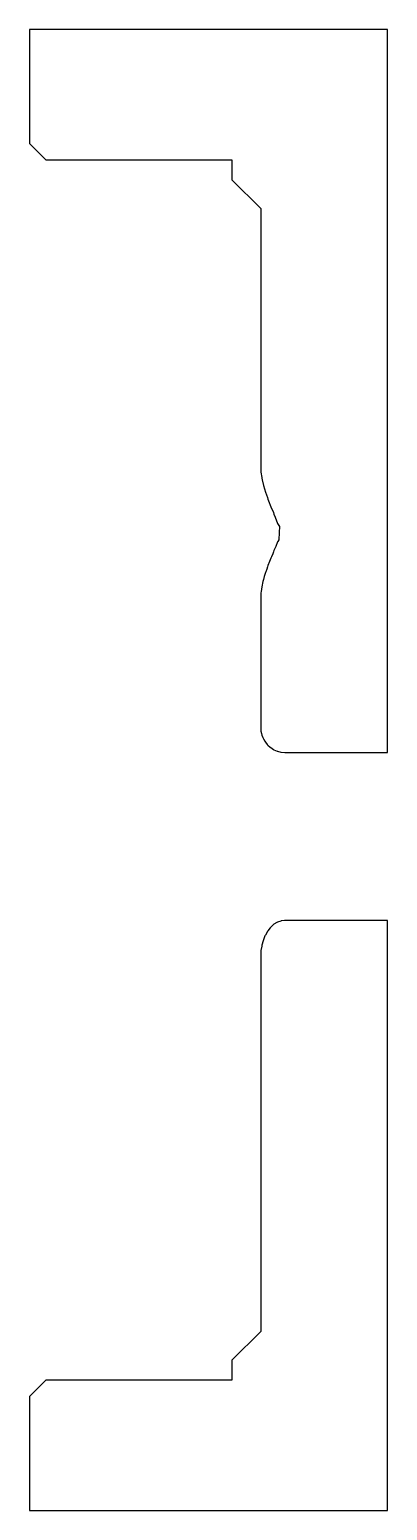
# Model space of a CAD drawing. Header units: metres. Extents: x 0 to 47.5, y 0 to 45.5.
# Drawn here: x 0 to 11, y 0 to 45.5 of the extents above.
import ezdxf

# ---------------------------------------------------------------- set-up
doc = ezdxf.new("R2010")
doc.units = ezdxf.units.M

msp = doc.modelspace()

# ---------------------------------------------------------------- linework, layer by layer
for p, q in [((11, 45.5), (0, 45.5)), ((0, 45.5), (0, 42)), ((11, 23.2891), (11, 45.5)), ((0, 42), (0.5, 41.5)), ((0.5, 41.5), (6.21891, 41.5)), ((6.21891, 41.5), (6.21891, 40.8852)), ((6.21891, 40.8852), (7.10409, 40)), ((7.10409, 40), (7.10409, 32.0924)), ((7.10409, 32.0924), (7.10839, 32.0027)), ((7.10839, 32.0027), (7.11332, 31.9)), ((7.11332, 31.9), (7.13764, 31.7338)), ((7.13764, 31.7338), (7.14079, 31.7122)), ((7.14079, 31.7122), (7.15312, 31.6634)), ((7.15312, 31.6634), (7.18583, 31.4954)), ((7.18583, 31.4954), (7.21659, 31.3887)), ((7.21659, 31.3887), (7.24732, 31.282)), ((7.24732, 31.282), (7.30906, 31.1282)), ((7.30906, 31.1282), (7.32376, 31.0741)), ((7.32376, 31.0741), (7.34456, 31.0182)), ((7.34456, 31.0182), (7.41325, 30.8336)), ((7.41325, 30.8336), (7.50095, 30.6645)), ((7.50095, 30.6645), (7.51359, 30.6151)), ((7.51359, 30.6151), (7.55127, 30.5156)), ((7.55127, 30.5156), (7.62232, 30.3279)), ((7.62232, 30.3279), (7.68163, 30.2371)), ((7.67493, 30.0467), (7.66697, 29.8202)), ((7.68163, 30.2371), (7.67493, 30.0467)), ((7.56507, 29.6217), (7.51359, 29.4988)), ((7.62232, 29.7584), (7.56507, 29.6217)), ((7.63466, 29.7755), (7.62232, 29.7584)), ((7.66697, 29.8202), (7.63466, 29.7755)), ((7.37081, 29.1539), (7.32376, 29.0335)), ((7.41325, 29.2625), (7.37081, 29.1539)), ((7.43383, 29.3003), (7.41325, 29.2625)), ((7.4829, 29.3904), (7.43383, 29.3003)), ((7.50006, 29.451), (7.4829, 29.3904)), ((7.51359, 29.4988), (7.50006, 29.451)), ((7.2129, 28.6982), (7.18583, 28.6071)), ((7.24732, 28.814), (7.2129, 28.6982)), ((7.25946, 28.8433), (7.24732, 28.814)), ((7.29174, 28.9212), (7.25946, 28.8433)), ((7.31268, 28.9947), (7.29174, 28.9212)), ((7.32376, 29.0335), (7.31268, 28.9947)), ((7.1196, 28.2397), (7.11332, 28.1977)), ((7.14001, 28.3762), (7.1196, 28.2397)), ((7.14058, 28.381), (7.14001, 28.3762)), ((7.14079, 28.3829), (7.14058, 28.381)), ((7.17316, 28.544), (7.14079, 28.3829)), ((7.18583, 28.6071), (7.17316, 28.544)), ((7.10828, 28.0949), (7.10409, 28.0094)), ((7.10409, 28.0094), (7.10409, 24.0618)), ((7.11332, 28.1977), (7.10828, 28.0949)), ((7.10409, 24.0618), (7.1088, 24.0001)), ((7.1088, 24.0001), (7.11332, 23.9409)), ((7.11332, 23.9409), (7.12908, 23.8733)), ((7.12908, 23.8733), (7.14079, 23.823)), ((7.14079, 23.823), (7.16958, 23.7514)), ((7.16958, 23.7514), (7.18583, 23.711)), ((7.18583, 23.711), (7.22914, 23.6382)), ((7.22914, 23.6382), (7.24732, 23.6076)), ((7.24732, 23.6076), (7.30592, 23.537)), ((7.30592, 23.537), (7.32376, 23.5154)), ((7.32376, 23.5154), (7.39742, 23.4506)), ((7.39742, 23.4506), (7.41325, 23.4367)), ((7.41325, 23.4367), (7.50063, 23.3815)), ((7.50063, 23.3815), (7.51359, 23.3733)), ((7.51359, 23.3733), (7.61222, 23.3312)), ((7.61222, 23.3312), (7.62232, 23.3269)), ((7.62232, 23.3269), (7.72873, 23.3006)), ((7.72873, 23.3006), (7.73676, 23.2986)), ((7.73676, 23.2986), (7.8468, 23.2897)), ((7.8468, 23.2897), (7.85409, 23.2891)), ((7.85409, 23.2891), (11, 23.2891)), ((7.31045, 17.7847), (7.24732, 17.6766)), ((7.32376, 17.8075), (7.31045, 17.7847)), ((7.39843, 17.9008), (7.32376, 17.8075)), ((7.41325, 17.9194), (7.39843, 17.9008)), ((7.51359, 18.0093), (7.41325, 17.9194)), ((7.60562, 18.0651), (7.51359, 18.0093)), ((7.62232, 18.0752), (7.60562, 18.0651)), ((7.71955, 18.1094), (7.62232, 18.0752)), ((7.73676, 18.1154), (7.71955, 18.1094)), ((7.83659, 18.1269), (7.73676, 18.1154)), ((7.85409, 18.1289), (7.83659, 18.1269)), ((11, 18.1289), (7.85409, 18.1289)), ((11, 0), (11, 18.1289)), ((7.13511, 17.336), (7.11332, 17.2032)), ((7.14079, 17.3707), (7.13511, 17.336)), ((7.17705, 17.4987), (7.14079, 17.3707)), ((7.18583, 17.5298), (7.17705, 17.4987)), ((7.23601, 17.6496), (7.18583, 17.5298)), ((7.24732, 17.6766), (7.23601, 17.6496)), ((7.1113, 17.1656), (7.10409, 17.0316)), ((7.10409, 17.0316), (7.10409, 5.5)), ((7.11332, 17.2032), (7.1113, 17.1656)), ((7.10409, 5.5), (6.21891, 4.61482)), ((6.21891, 4.61482), (6.21891, 4)), ((0.5, 4), (0, 3.5)), ((6.21891, 4), (0.5, 4)), ((0, 3.5), (0, 0)), ((0, 0), (11, 0))]:
    msp.add_line(p, q)

doc.saveas('drawing.dxf')
